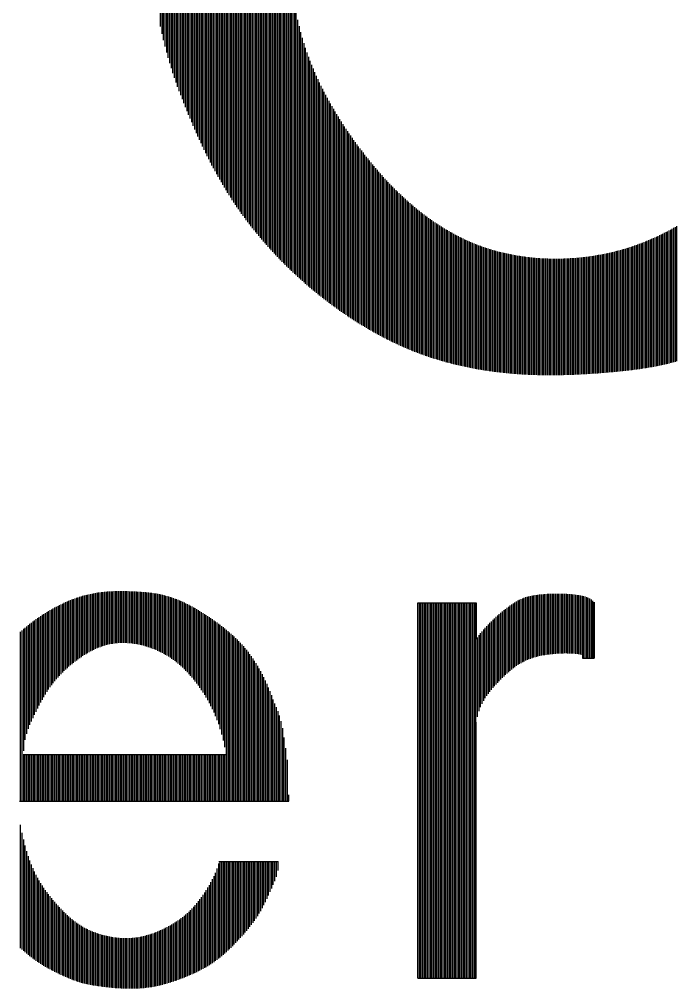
# Model space of a CAD drawing. Extents: x -970 to 10525, y -5 to 8110.
# Drawn here: x 9939.4 to 9977.4, y 446.8 to 502.8 of the extents above; entities that cross this region are included whole.
import ezdxf
from ezdxf.enums import TextEntityAlignment as Align

# ---------------------------------------------------------------- set-up
doc = ezdxf.new("R2010")
doc.units = 0
doc.header["$LTSCALE"] = 60
doc.header["$MEASUREMENT"] = 0
doc.layers.get('0').update_dxf_attribs({"linetype": 'CONTINUOUS'})
doc.layers.add('RLA-FORMATO', color=7, linetype='CONTINUOUS')
doc.layers.add('RLA-LOGO', color=7, linetype='CONTINUOUS')
doc.styles.add('ROMAND', font='romand', dxfattribs={"height": 31.5})
doc.styles.add('ROMANS', font='ROMANS.shx', dxfattribs={"height": 22.5})

# ---------------------------------------------------------------- blocks, each defined once
blk = doc.blocks.new('A$C459C3EB4')
at = {"layer": 'RLA-LOGO', "color": 9, "true_color": 0xc0c0c0}
for p, q in [((514.696, -33.826), (514.696, -55.51)), ((514.741, -33.777), (514.741, -55.557)), ((514.786, -33.729), (514.786, -55.603)), ((514.831, -33.682), (514.831, -55.648)), ((514.876, -33.635), (514.876, -55.693)), ((514.426, -34.127), (514.426, -55.221)), ((514.471, -34.076), (514.471, -55.27)), ((514.516, -34.025), (514.516, -55.319)), ((514.561, -33.974), (514.561, -55.368)), ((514.606, -33.924), (514.606, -55.416)), ((514.651, -33.875), (514.651, -55.463)), ((514.201, -34.394), (514.201, -54.964)), ((514.246, -34.339), (514.246, -55.017)), ((514.291, -34.286), (514.291, -55.069)), ((514.336, -34.232), (514.336, -55.12)), ((514.381, -34.18), (514.381, -55.171)), ((513.976, -34.674), (513.976, -54.691)), ((514.021, -34.617), (514.021, -54.747)), ((514.066, -34.56), (514.066, -54.802)), ((514.111, -34.504), (514.111, -54.857)), ((514.156, -34.449), (514.156, -54.911)), ((513.751, -34.968), (513.751, -54.401)), ((513.796, -34.908), (513.796, -54.461)), ((513.841, -34.849), (513.841, -54.519)), ((513.886, -34.79), (513.886, -54.577)), ((513.931, -34.732), (513.931, -54.635)), ((513.571, -35.215), (513.571, -54.154)), ((513.616, -35.152), (513.616, -54.217)), ((513.661, -35.09), (513.661, -54.279)), ((513.706, -35.029), (513.706, -54.34)), ((513.391, -35.472), (513.391, -53.891)), ((513.436, -35.406), (513.436, -53.959)), ((513.481, -35.342), (513.481, -54.025)), ((513.526, -35.278), (513.526, -54.09)), ((513.211, -35.741), (513.211, -53.612)), ((513.256, -35.672), (513.256, -53.684)), ((513.301, -35.605), (513.301, -53.754)), ((513.346, -35.538), (513.346, -53.823)), ((513.031, -36.025), (513.031, -53.312)), ((513.076, -35.953), (513.076, -53.389)), ((513.121, -35.881), (513.121, -53.465)), ((513.166, -35.811), (513.166, -53.539)), ((512.851, -36.327), (512.851, -52.992)), ((512.896, -36.25), (512.896, -53.074)), ((512.941, -36.174), (512.941, -53.155)), ((512.986, -36.099), (512.986, -53.234)), ((512.716, -36.568), (512.716, -52.736)), ((512.761, -36.486), (512.761, -52.823)), ((512.806, -36.406), (512.806, -52.908)), ((512.536, -36.912), (512.536, -52.375)), ((512.581, -36.823), (512.581, -52.467)), ((512.626, -36.736), (512.626, -52.558)), ((512.671, -36.651), (512.671, -52.648)), ((512.401, -37.191), (512.401, -52.088)), ((512.446, -37.096), (512.446, -52.185)), ((512.491, -37.003), (512.491, -52.281)), ((512.311, -37.39), (512.311, -51.889)), ((512.356, -37.289), (512.356, -51.989)), ((512.176, -37.711), (512.176, -51.579)), ((512.221, -37.601), (512.221, -51.684)), ((512.266, -37.494), (512.266, -51.787)), ((512.086, -37.941), (512.086, -51.366)), ((512.131, -37.824), (512.131, -51.473)), ((511.951, -38.314), (511.951, -51.032)), ((511.996, -38.186), (511.996, -51.145)), ((512.041, -38.061), (512.041, -51.256)), ((511.861, -38.583), (511.861, -50.799)), ((511.906, -38.446), (511.906, -50.916)), ((511.771, -38.87), (511.771, -50.554)), ((511.816, -38.724), (511.816, -50.678)), ((511.726, -39.02), (511.726, -50.427)), ((511.636, -39.336), (511.636, -50.161)), ((511.681, -39.175), (511.681, -50.296)), ((511.546, -39.672), (511.546, -49.875)), ((511.591, -39.501), (511.591, -50.021)), ((511.501, -39.848), (511.501, -49.722)), ((511.411, -40.213), (511.411, -49.393)), ((511.456, -40.028), (511.456, -49.562)), ((511.366, -40.403), (511.366, -49.213)), ((511.276, -40.796), (511.276, -48.818)), ((511.321, -40.597), (511.321, -49.022)), ((514.921, -46.279), (514.921, -55.738)), ((514.966, -46.836), (514.966, -55.782)), ((515.011, -47.267), (515.011, -55.826)), ((515.056, -47.621), (515.056, -55.869)), ((515.101, -47.921), (515.101, -55.911)), ((515.146, -48.182), (515.146, -55.954)), ((515.191, -48.413), (515.191, -55.996)), ((515.236, -48.62), (515.236, -56.037)), ((515.281, -48.809), (515.281, -56.078)), ((515.326, -48.982), (515.326, -56.119)), ((515.371, -49.142), (515.371, -56.159)), ((515.416, -49.291), (515.416, -56.199)), ((515.461, -49.431), (515.461, -56.238)), ((515.506, -49.562), (515.506, -56.277)), ((515.551, -49.687), (515.551, -56.316)), ((515.596, -49.806), (515.596, -56.354)), ((515.641, -49.92), (515.641, -56.392)), ((515.686, -50.03), (515.686, -56.43)), ((515.731, -50.135), (515.731, -56.467)), ((515.776, -50.237), (515.776, -56.504)), ((515.821, -50.336), (515.821, -56.54)), ((515.866, -50.431), (515.866, -56.577)), ((515.911, -50.524), (515.911, -56.612)), ((515.956, -50.615), (515.956, -56.648)), ((516.001, -50.703), (516.001, -56.683)), ((516.046, -50.789), (516.046, -56.718)), ((516.091, -50.874), (516.091, -56.752)), ((516.136, -50.956), (516.136, -56.786)), ((516.181, -51.037), (516.181, -56.82)), ((516.226, -51.116), (516.226, -56.854)), ((516.271, -51.193), (516.271, -56.887)), ((516.316, -51.269), (516.316, -56.92)), ((516.361, -51.344), (516.361, -56.952)), ((516.406, -51.417), (516.406, -56.985)), ((516.451, -51.489), (516.451, -57.017)), ((516.496, -51.56), (516.496, -57.048)), ((516.541, -51.63), (516.541, -57.079)), ((516.586, -51.699), (516.586, -57.111)), ((516.631, -51.767), (516.631, -57.141)), ((516.676, -51.834), (516.676, -57.172)), ((516.721, -51.9), (516.721, -57.202)), ((516.766, -51.965), (516.766, -57.232)), ((516.811, -52.029), (516.811, -57.261)), ((516.856, -52.092), (516.856, -57.29)), ((516.901, -52.155), (516.901, -57.319)), ((516.946, -52.216), (516.946, -57.348)), ((516.991, -52.277), (516.991, -57.376)), ((517.036, -52.338), (517.036, -57.404)), ((517.081, -52.397), (517.081, -57.432)), ((517.126, -52.456), (517.126, -57.459)), ((517.171, -52.514), (517.171, -57.486)), ((517.216, -52.572), (517.216, -57.513)), ((517.261, -52.629), (517.261, -57.54)), ((517.306, -52.685), (517.306, -57.566)), ((517.351, -52.74), (517.351, -57.592)), ((517.396, -52.795), (517.396, -57.618)), ((517.441, -52.849), (517.441, -57.643)), ((517.486, -52.903), (517.486, -57.668)), ((517.531, -52.955), (517.531, -57.693)), ((517.576, -53.007), (517.576, -57.717)), ((517.621, -53.059), (517.621, -57.742)), ((517.666, -53.109), (517.666, -57.765)), ((517.711, -53.16), (517.711, -57.789)), ((517.756, -53.209), (517.756, -57.812)), ((517.801, -53.258), (517.801, -57.835)), ((517.846, -53.306), (517.846, -57.858)), ((517.891, -53.353), (517.891, -57.881)), ((517.936, -53.4), (517.936, -57.903)), ((517.981, -53.446), (517.981, -57.925)), ((518.026, -53.492), (518.026, -57.946)), ((518.071, -53.537), (518.071, -57.967)), ((518.116, -53.581), (518.116, -57.988)), ((518.161, -53.625), (518.161, -58.009)), ((518.206, -53.668), (518.206, -58.03)), ((518.251, -53.71), (518.251, -58.05)), ((518.296, -53.752), (518.296, -58.07)), ((518.341, -53.793), (518.341, -58.089)), ((518.386, -53.834), (518.386, -58.108)), ((518.431, -53.874), (518.431, -58.127)), ((518.476, -53.913), (518.476, -58.146)), ((518.521, -53.952), (518.521, -58.165)), ((518.566, -53.991), (518.566, -58.183)), ((518.611, -54.028), (518.611, -58.201)), ((518.656, -54.065), (518.656, -58.218)), ((518.701, -54.102), (518.701, -58.235)), ((518.746, -54.138), (518.746, -58.252)), ((518.791, -54.174), (518.791, -58.269)), ((518.836, -54.209), (518.836, -58.286)), ((518.881, -54.243), (518.881, -58.302)), ((518.926, -54.277), (518.926, -58.318)), ((518.971, -54.31), (518.971, -58.333)), ((519.016, -54.343), (519.016, -58.349)), ((519.061, -54.375), (519.061, -58.364)), ((519.106, -54.407), (519.106, -58.378)), ((519.151, -54.439), (519.151, -58.393)), ((519.196, -54.469), (519.196, -58.407)), ((519.241, -54.5), (519.241, -58.421)), ((519.286, -54.529), (519.286, -58.435)), ((519.331, -54.559), (519.331, -58.449)), ((519.376, -54.587), (519.376, -58.462)), ((519.421, -54.616), (519.421, -58.475)), ((519.466, -54.643), (519.466, -58.488)), ((519.511, -54.67), (519.511, -58.5)), ((519.556, -54.697), (519.556, -58.512)), ((519.601, -54.724), (519.601, -58.524)), ((519.646, -54.749), (519.646, -58.536)), ((519.691, -54.775), (519.691, -58.548)), ((519.736, -54.799), (519.736, -58.559)), ((519.781, -54.824), (519.781, -58.57)), ((525.721, -54.82), (525.721, -58.591)), ((525.766, -54.797), (525.766, -58.581)), ((525.811, -54.775), (525.811, -58.571)), ((525.856, -54.751), (525.856, -58.56)), ((525.901, -54.728), (525.901, -58.55)), ((525.946, -54.704), (525.946, -58.539)), ((525.991, -54.679), (525.991, -58.527)), ((526.036, -54.655), (526.036, -58.516)), ((526.081, -54.629), (526.081, -58.504)), ((526.126, -54.604), (526.126, -58.491)), ((526.171, -54.578), (526.171, -58.479)), ((519.826, -54.848), (519.826, -58.581)), ((519.871, -54.871), (519.871, -58.592)), ((519.916, -54.894), (519.916, -58.602)), ((519.961, -54.916), (519.961, -58.612)), ((520.006, -54.938), (520.006, -58.622)), ((520.051, -54.96), (520.051, -58.632)), ((520.096, -54.981), (520.096, -58.642)), ((520.141, -55.001), (520.141, -58.651)), ((520.186, -55.021), (520.186, -58.66)), ((520.231, -55.041), (520.231, -58.669)), ((520.276, -55.06), (520.276, -58.678)), ((520.321, -55.079), (520.321, -58.686)), ((520.366, -55.097), (520.366, -58.695)), ((525.046, -55.108), (525.046, -58.707)), ((525.091, -55.091), (525.091, -58.701)), ((525.136, -55.074), (525.136, -58.695)), ((525.181, -55.057), (525.181, -58.688)), ((525.226, -55.039), (525.226, -58.681)), ((525.271, -55.021), (525.271, -58.674)), ((525.316, -55.003), (525.316, -58.667)), ((525.361, -54.984), (525.361, -58.659)), ((525.406, -54.965), (525.406, -58.651)), ((525.451, -54.945), (525.451, -58.644)), ((525.496, -54.925), (525.496, -58.635)), ((525.541, -54.905), (525.541, -58.627)), ((525.586, -54.884), (525.586, -58.618)), ((525.631, -54.863), (525.631, -58.609)), ((525.676, -54.841), (525.676, -58.6)), ((520.411, -55.115), (520.411, -58.703)), ((520.456, -55.132), (520.456, -58.711)), ((520.501, -55.149), (520.501, -58.719)), ((520.546, -55.165), (520.546, -58.726)), ((520.591, -55.181), (520.591, -58.733)), ((520.636, -55.196), (520.636, -58.74)), ((520.681, -55.211), (520.681, -58.747)), ((520.726, -55.226), (520.726, -58.754)), ((520.771, -55.24), (520.771, -58.761)), ((520.816, -55.254), (520.816, -58.767)), ((520.861, -55.268), (520.861, -58.773)), ((520.906, -55.281), (520.906, -58.779)), ((520.951, -55.293), (520.951, -58.785)), ((520.996, -55.305), (520.996, -58.79)), ((521.041, -55.317), (521.041, -58.796)), ((521.086, -55.329), (521.086, -58.801)), ((521.131, -55.34), (521.131, -58.806)), ((521.176, -55.351), (521.176, -58.811)), ((521.221, -55.361), (521.221, -58.815)), ((521.266, -55.371), (521.266, -58.82)), ((521.311, -55.381), (521.311, -58.824)), ((521.356, -55.39), (521.356, -58.828)), ((524.056, -55.385), (524.056, -58.812)), ((524.101, -55.376), (524.101, -58.808)), ((524.146, -55.366), (524.146, -58.804)), ((524.191, -55.356), (524.191, -58.8)), ((524.236, -55.346), (524.236, -58.796)), ((524.281, -55.336), (524.281, -58.792)), ((524.326, -55.325), (524.326, -58.788)), ((524.371, -55.314), (524.371, -58.784)), ((524.416, -55.303), (524.416, -58.78)), ((524.461, -55.291), (524.461, -58.775)), ((524.506, -55.279), (524.506, -58.771)), ((524.551, -55.267), (524.551, -58.766)), ((524.596, -55.254), (524.596, -58.762)), ((524.641, -55.241), (524.641, -58.757)), ((524.686, -55.228), (524.686, -58.752)), ((524.731, -55.214), (524.731, -58.747)), ((524.776, -55.2), (524.776, -58.742)), ((524.821, -55.185), (524.821, -58.736)), ((524.866, -55.171), (524.866, -58.731)), ((524.911, -55.155), (524.911, -58.725)), ((524.956, -55.14), (524.956, -58.719)), ((525.001, -55.124), (525.001, -58.714)), ((521.401, -55.399), (521.401, -58.832)), ((521.446, -55.407), (521.446, -58.836)), ((521.491, -55.416), (521.491, -58.84)), ((521.536, -55.424), (521.536, -58.843)), ((521.581, -55.431), (521.581, -58.846)), ((521.626, -55.438), (521.626, -58.849)), ((521.671, -55.445), (521.671, -58.852)), ((521.716, -55.452), (521.716, -58.855)), ((521.761, -55.458), (521.761, -58.858)), ((521.806, -55.464), (521.806, -58.86)), ((521.851, -55.47), (521.851, -58.862)), ((521.896, -55.475), (521.896, -58.865)), ((521.941, -55.48), (521.941, -58.866)), ((521.986, -55.485), (521.986, -58.868)), ((522.031, -55.489), (522.031, -58.87)), ((522.076, -55.493), (522.076, -58.871)), ((522.121, -55.497), (522.121, -58.873)), ((522.166, -55.501), (522.166, -58.874)), ((522.211, -55.504), (522.211, -58.875)), ((522.256, -55.507), (522.256, -58.876)), ((522.301, -55.509), (522.301, -58.877)), ((522.346, -55.511), (522.346, -58.877)), ((522.391, -55.513), (522.391, -58.878)), ((522.436, -55.515), (522.436, -58.878)), ((522.481, -55.517), (522.481, -58.878)), ((522.526, -55.518), (522.526, -58.879)), ((522.571, -55.518), (522.571, -58.879)), ((522.616, -55.519), (522.616, -58.878)), ((522.661, -55.519), (522.661, -58.878)), ((522.706, -55.519), (522.706, -58.878)), ((522.751, -55.519), (522.751, -58.877)), ((522.796, -55.518), (522.796, -58.876)), ((522.841, -55.518), (522.841, -58.875)), ((522.886, -55.516), (522.886, -58.875)), ((522.931, -55.515), (522.931, -58.873)), ((522.976, -55.513), (522.976, -58.872)), ((523.021, -55.511), (523.021, -58.871)), ((523.066, -55.509), (523.066, -58.87)), ((523.111, -55.506), (523.111, -58.868)), ((523.156, -55.503), (523.156, -58.866)), ((523.201, -55.5), (523.201, -58.865)), ((523.246, -55.497), (523.246, -58.863)), ((523.291, -55.493), (523.291, -58.861)), ((523.336, -55.489), (523.336, -58.859)), ((523.381, -55.485), (523.381, -58.856)), ((523.426, -55.48), (523.426, -58.854)), ((523.471, -55.475), (523.471, -58.852)), ((523.516, -55.47), (523.516, -58.849)), ((523.561, -55.465), (523.561, -58.847)), ((523.606, -55.459), (523.606, -58.844)), ((523.651, -55.453), (523.651, -58.841)), ((523.696, -55.447), (523.696, -58.838)), ((523.741, -55.44), (523.741, -58.835)), ((523.786, -55.433), (523.786, -58.832)), ((523.831, -55.426), (523.831, -58.829)), ((523.876, -55.418), (523.876, -58.826)), ((523.921, -55.41), (523.921, -58.822)), ((523.966, -55.402), (523.966, -58.819)), ((524.011, -55.394), (524.011, -58.815))]:
    blk.add_line(p, q, dxfattribs=at)
at = {"layer": 'RLA-LOGO', "color": 8, "true_color": 0x707070}
for p, q in [((509.355, -65.178), (509.355, -66.803)), ((509.4, -65.17), (509.4, -66.782)), ((509.445, -65.163), (509.445, -66.762)), ((509.49, -65.156), (509.49, -66.743)), ((509.535, -65.15), (509.535, -66.725)), ((509.58, -65.145), (509.58, -66.709)), ((509.625, -65.14), (509.625, -66.693)), ((509.67, -65.135), (509.67, -66.679)), ((509.715, -65.131), (509.715, -66.667)), ((509.76, -65.127), (509.76, -66.655)), ((509.805, -65.124), (509.805, -66.645)), ((509.85, -65.121), (509.85, -66.636)), ((509.895, -65.119), (509.895, -66.629)), ((509.94, -65.117), (509.94, -66.622)), ((509.985, -65.116), (509.985, -66.617)), ((510.03, -65.115), (510.03, -66.612)), ((510.075, -65.114), (510.075, -66.609)), ((510.12, -65.114), (510.12, -66.607)), ((510.165, -65.114), (510.165, -66.606)), ((510.21, -65.114), (510.21, -66.606)), ((510.255, -65.115), (510.255, -66.606)), ((510.3, -65.116), (510.3, -66.608)), ((510.345, -65.117), (510.345, -66.611)), ((510.39, -65.119), (510.39, -66.614)), ((510.435, -65.12), (510.435, -66.619)), ((510.48, -65.122), (510.48, -66.624)), ((510.525, -65.124), (510.525, -66.63)), ((510.57, -65.126), (510.57, -66.637)), ((510.615, -65.129), (510.615, -66.645)), ((510.66, -65.131), (510.66, -66.654)), ((510.705, -65.134), (510.705, -66.664)), ((510.75, -65.138), (510.75, -66.675)), ((510.795, -65.141), (510.795, -66.686)), ((510.84, -65.145), (510.84, -66.698)), ((510.885, -65.149), (510.885, -66.712)), ((510.93, -65.154), (510.93, -66.726)), ((510.975, -65.159), (510.975, -66.741)), ((511.02, -65.165), (511.02, -66.757)), ((511.065, -65.171), (511.065, -66.774)), ((511.11, -65.178), (511.11, -66.792)), ((508.5, -65.454), (508.5, -67.417)), ((508.545, -65.434), (508.545, -67.374)), ((508.59, -65.414), (508.59, -67.333)), ((508.635, -65.395), (508.635, -67.292)), ((508.68, -65.376), (508.68, -67.254)), ((508.725, -65.358), (508.725, -67.216)), ((508.77, -65.341), (508.77, -67.18)), ((508.815, -65.324), (508.815, -67.145)), ((508.86, -65.308), (508.86, -67.111)), ((508.905, -65.293), (508.905, -67.077)), ((508.95, -65.278), (508.95, -67.045)), ((508.995, -65.265), (508.995, -67.014)), ((509.04, -65.251), (509.04, -66.984)), ((509.085, -65.239), (509.085, -66.955)), ((509.13, -65.227), (509.13, -66.927)), ((509.175, -65.216), (509.175, -66.9)), ((509.22, -65.206), (509.22, -66.874)), ((509.265, -65.196), (509.265, -66.85)), ((509.31, -65.187), (509.31, -66.826)), ((511.155, -65.185), (511.155, -66.811)), ((511.2, -65.193), (511.2, -66.831)), ((511.245, -65.202), (511.245, -66.852)), ((511.29, -65.211), (511.29, -66.874)), ((511.335, -65.221), (511.335, -66.897)), ((511.38, -65.232), (511.38, -66.922)), ((511.425, -65.244), (511.425, -66.947)), ((511.47, -65.256), (511.47, -66.974)), ((511.515, -65.27), (511.515, -67.002)), ((511.56, -65.284), (511.56, -67.032)), ((511.605, -65.298), (511.605, -67.063)), ((511.65, -65.314), (511.65, -67.095)), ((511.695, -65.33), (511.695, -67.129)), ((511.74, -65.347), (511.74, -67.164)), ((511.785, -65.365), (511.785, -67.201)), ((511.83, -65.384), (511.83, -67.239)), ((511.875, -65.403), (511.875, -67.279)), ((511.92, -65.423), (511.92, -67.321)), ((511.965, -65.444), (511.965, -67.364)), ((518.703, -76.288), (518.703, -65.452)), ((518.703, -65.452), (520.385, -65.452)), ((518.708, -65.452), (518.708, -76.288)), ((518.753, -65.452), (518.753, -76.288)), ((518.798, -65.452), (518.798, -76.288)), ((518.843, -65.452), (518.843, -76.288)), ((518.888, -65.452), (518.888, -76.288)), ((518.933, -65.452), (518.933, -76.288)), ((518.978, -65.452), (518.978, -76.288)), ((519.023, -65.452), (519.023, -76.288)), ((519.068, -65.452), (519.068, -76.288)), ((519.113, -65.452), (519.113, -76.288)), ((519.158, -65.452), (519.158, -76.288)), ((519.203, -65.452), (519.203, -76.288)), ((519.248, -65.452), (519.248, -76.288)), ((519.293, -65.452), (519.293, -76.288)), ((519.338, -65.452), (519.338, -76.288)), ((519.383, -65.452), (519.383, -76.288)), ((519.428, -65.452), (519.428, -76.288)), ((519.473, -65.452), (519.473, -76.288)), ((519.518, -65.452), (519.518, -76.288)), ((519.563, -65.452), (519.563, -76.288)), ((519.608, -65.452), (519.608, -76.288)), ((519.653, -65.452), (519.653, -76.288)), ((519.698, -65.452), (519.698, -76.288)), ((519.743, -65.452), (519.743, -76.288)), ((519.788, -65.452), (519.788, -76.288)), ((519.833, -65.452), (519.833, -76.288)), ((519.878, -65.452), (519.878, -76.288)), ((519.923, -65.452), (519.923, -76.288)), ((519.968, -65.452), (519.968, -76.288)), ((520.013, -65.452), (520.013, -76.288)), ((520.058, -65.452), (520.058, -76.288)), ((520.103, -65.452), (520.103, -76.288)), ((520.148, -65.452), (520.148, -76.288)), ((520.193, -65.452), (520.193, -76.288)), ((520.238, -65.452), (520.238, -76.288)), ((520.283, -65.452), (520.283, -76.288)), ((520.328, -65.452), (520.328, -76.288)), ((520.373, -65.452), (520.373, -76.288)), ((520.385, -65.452), (520.385, -66.502)), ((521.498, -65.437), (521.498, -67.305)), ((521.543, -65.41), (521.543, -67.273)), ((521.588, -65.385), (521.588, -67.243)), ((521.633, -65.361), (521.633, -67.215)), ((521.678, -65.34), (521.678, -67.188)), ((521.723, -65.322), (521.723, -67.163)), ((521.768, -65.305), (521.768, -67.14)), ((521.813, -65.29), (521.813, -67.118)), ((521.858, -65.277), (521.858, -67.098)), ((521.903, -65.266), (521.903, -67.08)), ((521.948, -65.256), (521.948, -67.062)), ((521.993, -65.247), (521.993, -67.046)), ((522.038, -65.238), (522.038, -67.031)), ((522.083, -65.231), (522.083, -67.018)), ((522.128, -65.225), (522.128, -67.005)), ((522.173, -65.219), (522.173, -66.994)), ((522.218, -65.214), (522.218, -66.983)), ((522.263, -65.209), (522.263, -66.974)), ((522.308, -65.205), (522.308, -66.965)), ((522.353, -65.201), (522.353, -66.957)), ((522.398, -65.198), (522.398, -66.95)), ((522.443, -65.195), (522.443, -66.943)), ((522.488, -65.193), (522.488, -66.937)), ((522.533, -65.191), (522.533, -66.932)), ((522.578, -65.189), (522.578, -66.927)), ((522.623, -65.188), (522.623, -66.923)), ((522.668, -65.187), (522.668, -66.919)), ((522.713, -65.187), (522.713, -66.916)), ((522.758, -65.187), (522.758, -66.913)), ((522.803, -65.188), (522.803, -66.911)), ((522.848, -65.189), (522.848, -66.909)), ((522.893, -65.19), (522.893, -66.908)), ((522.938, -65.192), (522.938, -66.907)), ((522.983, -65.194), (522.983, -66.907)), ((523.028, -65.197), (523.028, -66.908)), ((523.073, -65.2), (523.073, -66.909)), ((523.118, -65.203), (523.118, -66.911)), ((523.163, -65.208), (523.163, -66.913)), ((523.208, -65.213), (523.208, -66.917)), ((523.253, -65.218), (523.253, -66.921)), ((523.298, -65.224), (523.298, -66.926)), ((523.343, -65.232), (523.343, -66.933)), ((523.388, -65.24), (523.388, -66.943)), ((523.433, -65.249), (523.433, -66.955)), ((523.478, -65.26), (523.478, -67.051)), ((523.523, -65.272), (523.523, -67.051)), ((523.568, -65.286), (523.568, -67.051)), ((523.613, -65.304), (523.613, -67.051)), ((523.658, -65.326), (523.658, -67.051)), ((523.703, -65.354), (523.703, -67.051)), ((523.748, -65.388), (523.748, -67.051)), ((523.793, -65.429), (523.793, -67.051)), ((523.796, -67.051), (523.796, -65.431)), ((508.005, -65.717), (508.005, -68.022)), ((508.05, -65.69), (508.05, -67.953)), ((508.095, -65.664), (508.095, -67.888)), ((508.14, -65.638), (508.14, -67.826)), ((508.185, -65.613), (508.185, -67.767)), ((508.23, -65.589), (508.23, -67.711)), ((508.275, -65.565), (508.275, -67.657)), ((508.32, -65.542), (508.32, -67.605)), ((508.365, -65.519), (508.365, -67.556)), ((508.41, -65.497), (508.41, -67.508)), ((508.455, -65.475), (508.455, -67.462)), ((512.01, -65.465), (512.01, -67.409)), ((512.055, -65.488), (512.055, -67.456)), ((512.1, -65.51), (512.1, -67.505)), ((512.145, -65.534), (512.145, -67.556)), ((512.19, -65.558), (512.19, -67.608)), ((512.235, -65.583), (512.235, -67.663)), ((512.28, -65.608), (512.28, -67.72)), ((512.325, -65.635), (512.325, -67.779)), ((512.37, -65.661), (512.37, -67.84)), ((512.415, -65.689), (512.415, -67.904)), ((512.46, -65.716), (512.46, -67.97)), ((521.093, -65.74), (521.093, -67.664)), ((521.138, -65.703), (521.138, -67.618)), ((521.183, -65.666), (521.183, -67.574)), ((521.228, -65.63), (521.228, -67.531)), ((521.273, -65.595), (521.273, -67.49)), ((521.318, -65.561), (521.318, -67.45)), ((521.363, -65.528), (521.363, -67.411)), ((521.408, -65.497), (521.408, -67.374)), ((521.453, -65.466), (521.453, -67.339)), ((507.555, -66.023), (507.555, -68.872)), ((507.6, -65.989), (507.6, -68.776)), ((507.645, -65.956), (507.645, -68.684)), ((507.69, -65.923), (507.69, -68.593)), ((507.735, -65.892), (507.735, -68.503)), ((507.78, -65.861), (507.78, -68.415)), ((507.825, -65.831), (507.825, -68.33)), ((507.87, -65.801), (507.87, -68.248)), ((507.915, -65.773), (507.915, -68.169)), ((507.96, -65.744), (507.96, -68.094)), ((512.505, -65.745), (512.505, -68.039)), ((512.55, -65.774), (512.55, -68.11)), ((512.595, -65.803), (512.595, -68.185)), ((512.64, -65.833), (512.64, -68.263)), ((512.685, -65.863), (512.685, -68.345)), ((512.73, -65.894), (512.73, -68.431)), ((512.775, -65.925), (512.775, -68.522)), ((512.82, -65.956), (512.82, -68.619)), ((512.865, -65.988), (512.865, -68.722)), ((512.91, -66.021), (512.91, -68.834)), ((520.823, -65.986), (520.823, -67.961)), ((520.868, -65.942), (520.868, -67.908)), ((520.913, -65.9), (520.913, -67.857)), ((520.958, -65.858), (520.958, -67.807)), ((521.003, -65.818), (521.003, -67.758)), ((521.048, -65.779), (521.048, -67.711)), ((507.24, -66.285), (507.24, -71.179)), ((507.285, -66.244), (507.285, -71.179)), ((507.33, -66.205), (507.33, -69.722)), ((507.375, -66.167), (507.375, -69.408)), ((507.42, -66.129), (507.42, -69.228)), ((507.465, -66.093), (507.465, -69.091)), ((507.51, -66.057), (507.51, -68.975)), ((512.955, -66.054), (512.955, -68.956)), ((513, -66.087), (513, -69.092)), ((513.045, -66.121), (513.045, -69.247)), ((513.09, -66.156), (513.09, -69.424)), ((513.135, -66.192), (513.135, -69.618)), ((513.18, -66.228), (513.18, -71.179)), ((513.225, -66.265), (513.225, -71.179)), ((513.27, -66.303), (513.27, -71.179)), ((520.553, -66.276), (520.553, -68.363)), ((520.598, -66.223), (520.598, -68.28)), ((520.643, -66.173), (520.643, -68.205)), ((520.688, -66.124), (520.688, -68.138)), ((520.733, -66.077), (520.733, -68.075)), ((520.778, -66.031), (520.778, -68.017)), ((513.315, -66.342), (513.315, -71.179)), ((513.36, -66.383), (513.36, -71.179)), ((513.405, -66.424), (513.405, -71.179)), ((513.45, -66.466), (513.45, -71.179)), ((513.495, -66.51), (513.495, -71.179)), ((513.54, -66.556), (513.54, -71.179)), ((520.418, -66.449), (520.418, -68.744)), ((520.463, -66.386), (520.463, -68.58)), ((520.508, -66.329), (520.508, -68.461)), ((513.585, -66.603), (513.585, -71.179)), ((513.63, -66.652), (513.63, -71.179)), ((513.675, -66.703), (513.675, -71.179)), ((513.72, -66.756), (513.72, -71.179)), ((513.765, -66.811), (513.765, -71.179)), ((513.81, -66.868), (513.81, -71.179)), ((513.855, -66.928), (513.855, -71.179)), ((513.9, -66.99), (513.9, -71.179)), ((513.945, -67.055), (513.945, -71.179)), ((513.99, -67.123), (513.99, -71.179)), ((523.459, -66.965), (523.459, -67.051)), ((523.459, -67.051), (523.796, -67.051)), ((514.035, -67.193), (514.035, -71.179)), ((514.08, -67.267), (514.08, -71.179)), ((514.125, -67.344), (514.125, -71.179)), ((514.17, -67.424), (514.17, -71.179)), ((514.215, -67.508), (514.215, -71.179)), ((514.26, -67.596), (514.26, -71.179)), ((514.305, -67.688), (514.305, -71.179)), ((514.35, -67.786), (514.35, -71.179)), ((514.395, -67.89), (514.395, -71.179)), ((514.44, -68.001), (514.44, -71.179)), ((514.485, -68.118), (514.485, -71.179)), ((514.53, -68.238), (514.53, -71.179)), ((514.575, -68.353), (514.575, -71.179)), ((514.62, -68.464), (514.62, -71.179)), ((514.665, -68.578), (514.665, -71.179)), ((514.71, -68.706), (514.71, -71.179)), ((514.755, -68.863), (514.755, -71.179)), ((514.8, -69.066), (514.8, -71.179)), ((520.393, -76.288), (520.393, -68.896)), ((514.845, -69.334), (514.845, -71.179)), ((514.89, -69.644), (514.89, -71.179)), ((507.326, -69.828), (513.172, -69.828)), ((507.33, -69.828), (507.33, -71.179)), ((507.375, -69.828), (507.375, -71.179)), ((507.42, -69.828), (507.42, -71.179)), ((507.465, -69.828), (507.465, -71.179)), ((507.51, -69.828), (507.51, -71.179)), ((507.555, -69.828), (507.555, -71.179)), ((507.6, -69.828), (507.6, -71.179)), ((507.645, -69.828), (507.645, -71.179)), ((507.69, -69.828), (507.69, -71.179)), ((507.735, -69.828), (507.735, -71.179)), ((507.78, -69.828), (507.78, -71.179)), ((507.825, -69.828), (507.825, -71.179)), ((507.87, -69.828), (507.87, -71.179)), ((507.915, -69.828), (507.915, -71.179)), ((507.96, -69.828), (507.96, -71.179)), ((508.005, -69.828), (508.005, -71.179)), ((508.05, -69.828), (508.05, -71.179)), ((508.095, -69.828), (508.095, -71.179)), ((508.14, -69.828), (508.14, -71.179)), ((508.185, -69.828), (508.185, -71.179)), ((508.23, -69.828), (508.23, -71.179)), ((508.275, -69.828), (508.275, -71.179)), ((508.32, -69.828), (508.32, -71.179)), ((508.365, -69.828), (508.365, -71.179)), ((508.41, -69.828), (508.41, -71.179)), ((508.455, -69.828), (508.455, -71.179)), ((508.5, -69.828), (508.5, -71.179)), ((508.545, -69.828), (508.545, -71.179)), ((508.59, -69.828), (508.59, -71.179)), ((508.635, -69.828), (508.635, -71.179)), ((508.68, -69.828), (508.68, -71.179)), ((508.725, -69.828), (508.725, -71.179)), ((508.77, -69.828), (508.77, -71.179)), ((508.815, -69.828), (508.815, -71.179)), ((508.86, -69.828), (508.86, -71.179)), ((508.905, -69.828), (508.905, -71.179)), ((508.95, -69.828), (508.95, -71.179)), ((508.995, -69.828), (508.995, -71.179)), ((509.04, -69.828), (509.04, -71.179)), ((509.085, -69.828), (509.085, -71.179)), ((509.13, -69.828), (509.13, -71.179)), ((509.175, -69.828), (509.175, -71.179)), ((509.22, -69.828), (509.22, -71.179)), ((509.265, -69.828), (509.265, -71.179)), ((509.31, -69.828), (509.31, -71.179)), ((509.355, -69.828), (509.355, -71.179)), ((509.4, -69.828), (509.4, -71.179)), ((509.445, -69.828), (509.445, -71.179)), ((509.49, -69.828), (509.49, -71.179)), ((509.535, -69.828), (509.535, -71.179)), ((509.58, -69.828), (509.58, -71.179)), ((509.625, -69.828), (509.625, -71.179)), ((509.67, -69.828), (509.67, -71.179)), ((509.715, -69.828), (509.715, -71.179)), ((509.76, -69.828), (509.76, -71.179)), ((509.805, -69.828), (509.805, -71.179)), ((509.85, -69.828), (509.85, -71.179)), ((509.895, -69.828), (509.895, -71.179)), ((509.94, -69.828), (509.94, -71.179)), ((509.985, -69.828), (509.985, -71.179)), ((510.03, -69.828), (510.03, -71.179)), ((510.075, -69.828), (510.075, -71.179)), ((510.12, -69.828), (510.12, -71.179)), ((510.165, -69.828), (510.165, -71.179)), ((510.21, -69.828), (510.21, -71.179)), ((510.255, -69.828), (510.255, -71.179)), ((510.3, -69.828), (510.3, -71.179)), ((510.345, -69.828), (510.345, -71.179)), ((510.39, -69.828), (510.39, -71.179)), ((510.435, -69.828), (510.435, -71.179)), ((510.48, -69.828), (510.48, -71.179)), ((510.525, -69.828), (510.525, -71.179)), ((510.57, -69.828), (510.57, -71.179)), ((510.615, -69.828), (510.615, -71.179)), ((510.66, -69.828), (510.66, -71.179)), ((510.705, -69.828), (510.705, -71.179)), ((510.75, -69.828), (510.75, -71.179)), ((510.795, -69.828), (510.795, -71.179)), ((510.84, -69.828), (510.84, -71.179)), ((510.885, -69.828), (510.885, -71.179)), ((510.93, -69.828), (510.93, -71.179)), ((510.975, -69.828), (510.975, -71.179)), ((511.02, -69.828), (511.02, -71.179)), ((511.065, -69.828), (511.065, -71.179)), ((511.11, -69.828), (511.11, -71.179)), ((511.155, -69.828), (511.155, -71.179)), ((511.2, -69.828), (511.2, -71.179)), ((511.245, -69.828), (511.245, -71.179)), ((511.29, -69.828), (511.29, -71.179)), ((511.335, -69.828), (511.335, -71.179)), ((511.38, -69.828), (511.38, -71.179)), ((511.425, -69.828), (511.425, -71.179)), ((511.47, -69.828), (511.47, -71.179)), ((511.515, -69.828), (511.515, -71.179)), ((511.56, -69.828), (511.56, -71.179)), ((511.605, -69.828), (511.605, -71.179)), ((511.65, -69.828), (511.65, -71.179)), ((511.695, -69.828), (511.695, -71.179)), ((511.74, -69.828), (511.74, -71.179)), ((511.785, -69.828), (511.785, -71.179)), ((511.83, -69.828), (511.83, -71.179)), ((511.875, -69.828), (511.875, -71.179)), ((511.92, -69.828), (511.92, -71.179)), ((511.965, -69.828), (511.965, -71.179)), ((512.01, -69.828), (512.01, -71.179)), ((512.055, -69.828), (512.055, -71.179)), ((512.1, -69.828), (512.1, -71.179)), ((512.145, -69.828), (512.145, -71.179)), ((512.19, -69.828), (512.19, -71.179)), ((512.235, -69.828), (512.235, -71.179)), ((512.28, -69.828), (512.28, -71.179)), ((512.325, -69.828), (512.325, -71.179)), ((512.37, -69.828), (512.37, -71.179)), ((512.415, -69.828), (512.415, -71.179)), ((512.46, -69.828), (512.46, -71.179)), ((512.505, -69.828), (512.505, -71.179)), ((512.55, -69.828), (512.55, -71.179)), ((512.595, -69.828), (512.595, -71.179)), ((512.64, -69.828), (512.64, -71.179)), ((512.685, -69.828), (512.685, -71.179)), ((512.73, -69.828), (512.73, -71.179)), ((512.775, -69.828), (512.775, -71.179)), ((512.82, -69.828), (512.82, -71.179)), ((512.865, -69.828), (512.865, -71.179)), ((512.91, -69.828), (512.91, -71.179)), ((512.955, -69.828), (512.955, -71.179)), ((513, -69.828), (513, -71.179)), ((513.045, -69.828), (513.045, -71.179)), ((513.09, -69.828), (513.09, -71.179)), ((513.135, -69.828), (513.135, -71.179)), ((514.935, -69.977), (514.935, -71.179)), ((514.98, -70.996), (514.98, -71.179)), ((507.216, -71.179), (514.988, -71.179)), ((507.24, -71.859), (507.24, -75.414)), ((507.285, -72.093), (507.285, -75.455)), ((507.33, -72.281), (507.33, -75.496)), ((507.375, -72.455), (507.375, -75.535)), ((507.42, -72.615), (507.42, -75.574)), ((507.465, -72.759), (507.465, -75.611)), ((507.51, -72.889), (507.51, -75.647)), ((507.555, -73.006), (507.555, -75.682)), ((512.955, -72.97), (512.955, -75.719)), ((512.968, -72.913), (514.68, -72.913)), ((513, -72.913), (513, -75.683)), ((513.045, -72.913), (513.045, -75.647)), ((513.09, -72.913), (513.09, -75.609)), ((513.135, -72.913), (513.135, -75.57)), ((513.18, -72.913), (513.18, -75.53)), ((513.225, -72.913), (513.225, -75.489)), ((513.27, -72.913), (513.27, -75.447)), ((513.315, -72.913), (513.315, -75.404)), ((513.36, -72.913), (513.36, -75.359)), ((513.405, -72.913), (513.405, -75.314)), ((513.45, -72.913), (513.45, -75.268)), ((513.495, -72.913), (513.495, -75.22)), ((513.54, -72.913), (513.54, -75.172)), ((513.585, -72.913), (513.585, -75.123)), ((513.63, -72.913), (513.63, -75.072)), ((513.675, -72.913), (513.675, -75.021)), ((513.72, -72.913), (513.72, -74.969)), ((513.765, -72.913), (513.765, -74.916)), ((513.81, -72.913), (513.81, -74.861)), ((513.855, -72.913), (513.855, -74.805)), ((513.9, -72.913), (513.9, -74.747)), ((513.945, -72.913), (513.945, -74.687)), ((513.99, -72.913), (513.99, -74.625)), ((514.035, -72.913), (514.035, -74.56)), ((514.08, -72.913), (514.08, -74.493)), ((514.125, -72.913), (514.125, -74.421)), ((514.17, -72.913), (514.17, -74.346)), ((514.215, -72.913), (514.215, -74.265)), ((514.26, -72.913), (514.26, -74.179)), ((514.305, -72.913), (514.305, -74.088)), ((514.35, -72.913), (514.35, -73.993)), ((514.395, -72.913), (514.395, -73.895)), ((514.44, -72.913), (514.44, -73.795)), ((514.485, -72.913), (514.485, -73.694)), ((514.53, -72.913), (514.53, -73.593)), ((514.575, -72.913), (514.575, -73.486)), ((514.62, -72.913), (514.62, -73.362)), ((514.665, -72.913), (514.665, -73.174)), ((507.6, -73.112), (507.6, -75.716)), ((507.645, -73.209), (507.645, -75.749)), ((512.865, -73.24), (512.865, -75.786)), ((512.91, -73.123), (512.91, -75.753)), ((507.69, -73.299), (507.69, -75.781)), ((507.735, -73.383), (507.735, -75.811)), ((507.78, -73.462), (507.78, -75.841)), ((507.825, -73.537), (507.825, -75.87)), ((512.73, -73.515), (512.73, -75.879)), ((512.775, -73.431), (512.775, -75.849)), ((512.82, -73.341), (512.82, -75.818)), ((507.87, -73.609), (507.87, -75.898)), ((507.915, -73.677), (507.915, -75.925)), ((507.96, -73.741), (507.96, -75.952)), ((508.005, -73.804), (508.005, -75.978)), ((512.55, -73.815), (512.55, -75.989)), ((512.595, -73.744), (512.595, -75.963)), ((512.64, -73.671), (512.64, -75.936)), ((512.685, -73.595), (512.685, -75.908)), ((508.05, -73.863), (508.05, -76.003)), ((508.095, -73.921), (508.095, -76.028)), ((508.14, -73.977), (508.14, -76.052)), ((508.185, -74.031), (508.185, -76.075)), ((508.23, -74.084), (508.23, -76.098)), ((508.275, -74.136), (508.275, -76.12)), ((512.325, -74.122), (512.325, -76.106)), ((512.37, -74.066), (512.37, -76.084)), ((512.415, -74.008), (512.415, -76.061)), ((512.46, -73.946), (512.46, -76.038)), ((512.505, -73.882), (512.505, -76.014)), ((508.32, -74.186), (508.32, -76.142)), ((508.365, -74.236), (508.365, -76.164)), ((508.41, -74.284), (508.41, -76.185)), ((508.455, -74.331), (508.455, -76.206)), ((508.5, -74.377), (508.5, -76.227)), ((512.055, -74.406), (512.055, -76.226)), ((512.1, -74.365), (512.1, -76.207)), ((512.145, -74.321), (512.145, -76.188)), ((512.19, -74.275), (512.19, -76.168)), ((512.235, -74.226), (512.235, -76.148)), ((512.28, -74.176), (512.28, -76.127)), ((508.545, -74.421), (508.545, -76.247)), ((508.59, -74.463), (508.59, -76.267)), ((508.635, -74.505), (508.635, -76.286)), ((508.68, -74.544), (508.68, -76.304)), ((508.725, -74.582), (508.725, -76.322)), ((508.77, -74.618), (508.77, -76.34)), ((508.815, -74.653), (508.815, -76.356)), ((508.86, -74.686), (508.86, -76.372)), ((511.695, -74.681), (511.695, -76.362)), ((511.74, -74.651), (511.74, -76.347)), ((511.785, -74.621), (511.785, -76.331)), ((511.83, -74.589), (511.83, -76.314)), ((511.875, -74.555), (511.875, -76.297)), ((511.92, -74.521), (511.92, -76.28)), ((511.965, -74.484), (511.965, -76.262)), ((512.01, -74.446), (512.01, -76.244)), ((508.905, -74.717), (508.905, -76.387)), ((508.95, -74.747), (508.95, -76.401)), ((508.995, -74.775), (508.995, -76.415)), ((509.04, -74.802), (509.04, -76.427)), ((509.085, -74.827), (509.085, -76.438)), ((509.13, -74.851), (509.13, -76.449)), ((509.175, -74.873), (509.175, -76.459)), ((509.22, -74.895), (509.22, -76.468)), ((509.265, -74.915), (509.265, -76.477)), ((509.31, -74.934), (509.31, -76.485)), ((509.355, -74.952), (509.355, -76.492)), ((509.4, -74.97), (509.4, -76.5)), ((511.11, -74.973), (511.11, -76.523)), ((511.155, -74.956), (511.155, -76.514)), ((511.2, -74.938), (511.2, -76.504)), ((511.245, -74.919), (511.245, -76.494)), ((511.29, -74.899), (511.29, -76.483)), ((511.335, -74.878), (511.335, -76.472)), ((511.38, -74.857), (511.38, -76.46)), ((511.425, -74.835), (511.425, -76.448)), ((511.47, -74.812), (511.47, -76.435)), ((511.515, -74.787), (511.515, -76.421)), ((511.56, -74.762), (511.56, -76.407)), ((511.605, -74.736), (511.605, -76.393)), ((511.65, -74.709), (511.65, -76.378)), ((509.445, -74.986), (509.445, -76.506)), ((509.49, -75.001), (509.49, -76.513)), ((509.535, -75.015), (509.535, -76.519)), ((509.58, -75.029), (509.58, -76.525)), ((509.625, -75.041), (509.625, -76.531)), ((509.67, -75.053), (509.67, -76.536)), ((509.715, -75.064), (509.715, -76.542)), ((509.76, -75.074), (509.76, -76.547)), ((509.805, -75.083), (509.805, -76.552)), ((509.85, -75.092), (509.85, -76.556)), ((509.895, -75.099), (509.895, -76.561)), ((509.94, -75.106), (509.94, -76.565)), ((509.985, -75.112), (509.985, -76.568)), ((510.03, -75.117), (510.03, -76.572)), ((510.075, -75.122), (510.075, -76.575)), ((510.12, -75.125), (510.12, -76.577)), ((510.165, -75.128), (510.165, -76.58)), ((510.21, -75.13), (510.21, -76.582)), ((510.255, -75.13), (510.255, -76.583)), ((510.3, -75.131), (510.3, -76.585)), ((510.345, -75.13), (510.345, -76.585)), ((510.39, -75.128), (510.39, -76.586)), ((510.435, -75.126), (510.435, -76.586)), ((510.48, -75.122), (510.48, -76.585)), ((510.525, -75.118), (510.525, -76.584)), ((510.57, -75.112), (510.57, -76.583)), ((510.615, -75.106), (510.615, -76.581)), ((510.66, -75.098), (510.66, -76.578)), ((510.705, -75.09), (510.705, -76.576)), ((510.75, -75.081), (510.75, -76.572)), ((510.795, -75.071), (510.795, -76.568)), ((510.84, -75.059), (510.84, -76.563)), ((510.885, -75.047), (510.885, -76.558)), ((510.93, -75.034), (510.93, -76.552)), ((510.975, -75.02), (510.975, -76.546)), ((511.02, -75.005), (511.02, -76.539)), ((511.065, -74.99), (511.065, -76.531)), ((518.703, -76.288), (520.393, -76.288))]:
    blk.add_line(p, q, dxfattribs=at)
blk = doc.blocks.new('viñeta-rl')
blk.add_blockref('A$C459C3EB4', (-797.494, 299.998))
at = {"layer": 'RLA-FORMATO', "color": 4, "style": 'ROMAND'}
for tag, p in [('DESAR', (-1255.783, 233.263)), ('PRELIM', (-1123.111, 233.263)), ('PROP', (-989.639, 233.263)), ('CONST', (-823.737, 233.263))]:
    blk.add_attdef(tag, p, '', height=16, dxfattribs=at)
at = {"layer": 'RLA-FORMATO', "color": 2, "style": 'ROMANS'}
for tag, p, height in [('REVNO1', (-1394.08, 180.648), 10), ('DETNO1', (-1358.401, 180.648), 10), ('FECHA1', (-880.483, 180.648), 10), ('REVNO2', (-1394.08, 155.648), 10), ('DETNO2', (-1358.401, 155.648), 10), ('FECHA2', (-880.483, 155.648), 10), ('REVNO3', (-1394.08, 130.649), 10), ('DETNO3', (-1358.401, 130.649), 10), ('FECHA3', (-880.483, 130.649), 10), ('REVNO4', (-1394.08, 105.649), 10), ('DETNO4', (-1358.401, 105.649), 10), ('FECHA4', (-880.483, 105.649), 10), ('REVNO5', (-1394.08, 80.649), 11.25), ('DETNO5', (-1358.401, 80.649), 10), ('FECHA5', (-880.483, 80.649), 10), ('REVNO6', (-1392.274, 55.649), 10), ('DETNO6', (-1356.594, 55.649), 10), ('FECHA6', (-878.676, 55.649), 10), ('INGENIERO', (-741.067, 33.399), 10), ('DIBUJANTE', (-571.615, 33.401), 10), ('REVNO7', (-1394.08, 30.65), 10), ('DETNO7', (-1358.401, 30.65), 10), ('FECHA7', (-880.483, 30.65), 10), ('REVNO8', (-1394.08, 8.603), 10), ('DETNO8', (-1358.401, 8.603), 10), ('FECHA8', (-880.483, 8.603), 10), ('PROYECTISTA', (-740.886, 4.812), 10), ('INGENIERO', (-568.569, 4.615), 10)]:
    blk.add_attdef(tag, p, '', height=height, dxfattribs=at)
for tag, p in [('PERSNO1', (-946.608, 180.648)), ('PERSNO2', (-946.608, 155.648)), ('PERSNO3', (-946.608, 130.649)), ('PERSNO4', (-946.608, 105.649)), ('PERSNO5', (-946.608, 80.649)), ('PERSNO6', (-946.608, 55.649)), ('PERSNO7', (-946.608, 30.65)), ('PERSNO8', (-946.608, 8.603))]:
    blk.add_attdef(tag, text='', height=10, dxfattribs=at).set_placement(p, align=Align.CENTER)
at = {"layer": 'RLA-FORMATO', "color": 5, "style": 'ROMAND'}
blk.add_attdef('PROYECTO', text='', height=16.9, dxfattribs=at).set_placement((-289.167, 165.033), align=Align.MIDDLE)
for tag, p in [('TITULO1', (-567.962, 108.18)), ('TITULO2', (-567.962, 74.225))]:
    blk.add_attdef(tag, p, '', height=20, dxfattribs=at)
at = {"layer": 'RLA-FORMATO', "color": 2, "style": 'ROMANS'}
for tag, p in [('NOMARCH', (-1424.041, 5.527)), ('FECHA', (-1406.947, 5.527))]:
    blk.add_attdef(tag, p, '', height=11.25, rotation=90, dxfattribs=at)
at = {"layer": 'RLA-FORMATO', "color": 5, "style": 'ROMAND', "width": 0.967839}
blk.add_attdef('NUMERO', text='', height=24, dxfattribs=at).set_placement((-290.268, 13.329), (-62.411, 13.329), align=Align.FIT)
at = {"layer": 'RLA-FORMATO', "color": 5, "style": 'ROMAND', "flags": 12}
blk.add_attdef('REVISION', text='', height=24, dxfattribs=at).set_placement((-24.501, 25.329), align=Align.MIDDLE)

msp = doc.modelspace()

# ---------------------------------------------------------------- block references
at = {"layer": 'RLA-FORMATO', "xscale": 2, "yscale": 2, "zscale": 2}
msp.add_blockref('viñeta-rl', (10520, 0), dxfattribs=at)

doc.saveas('drawing.dxf')
